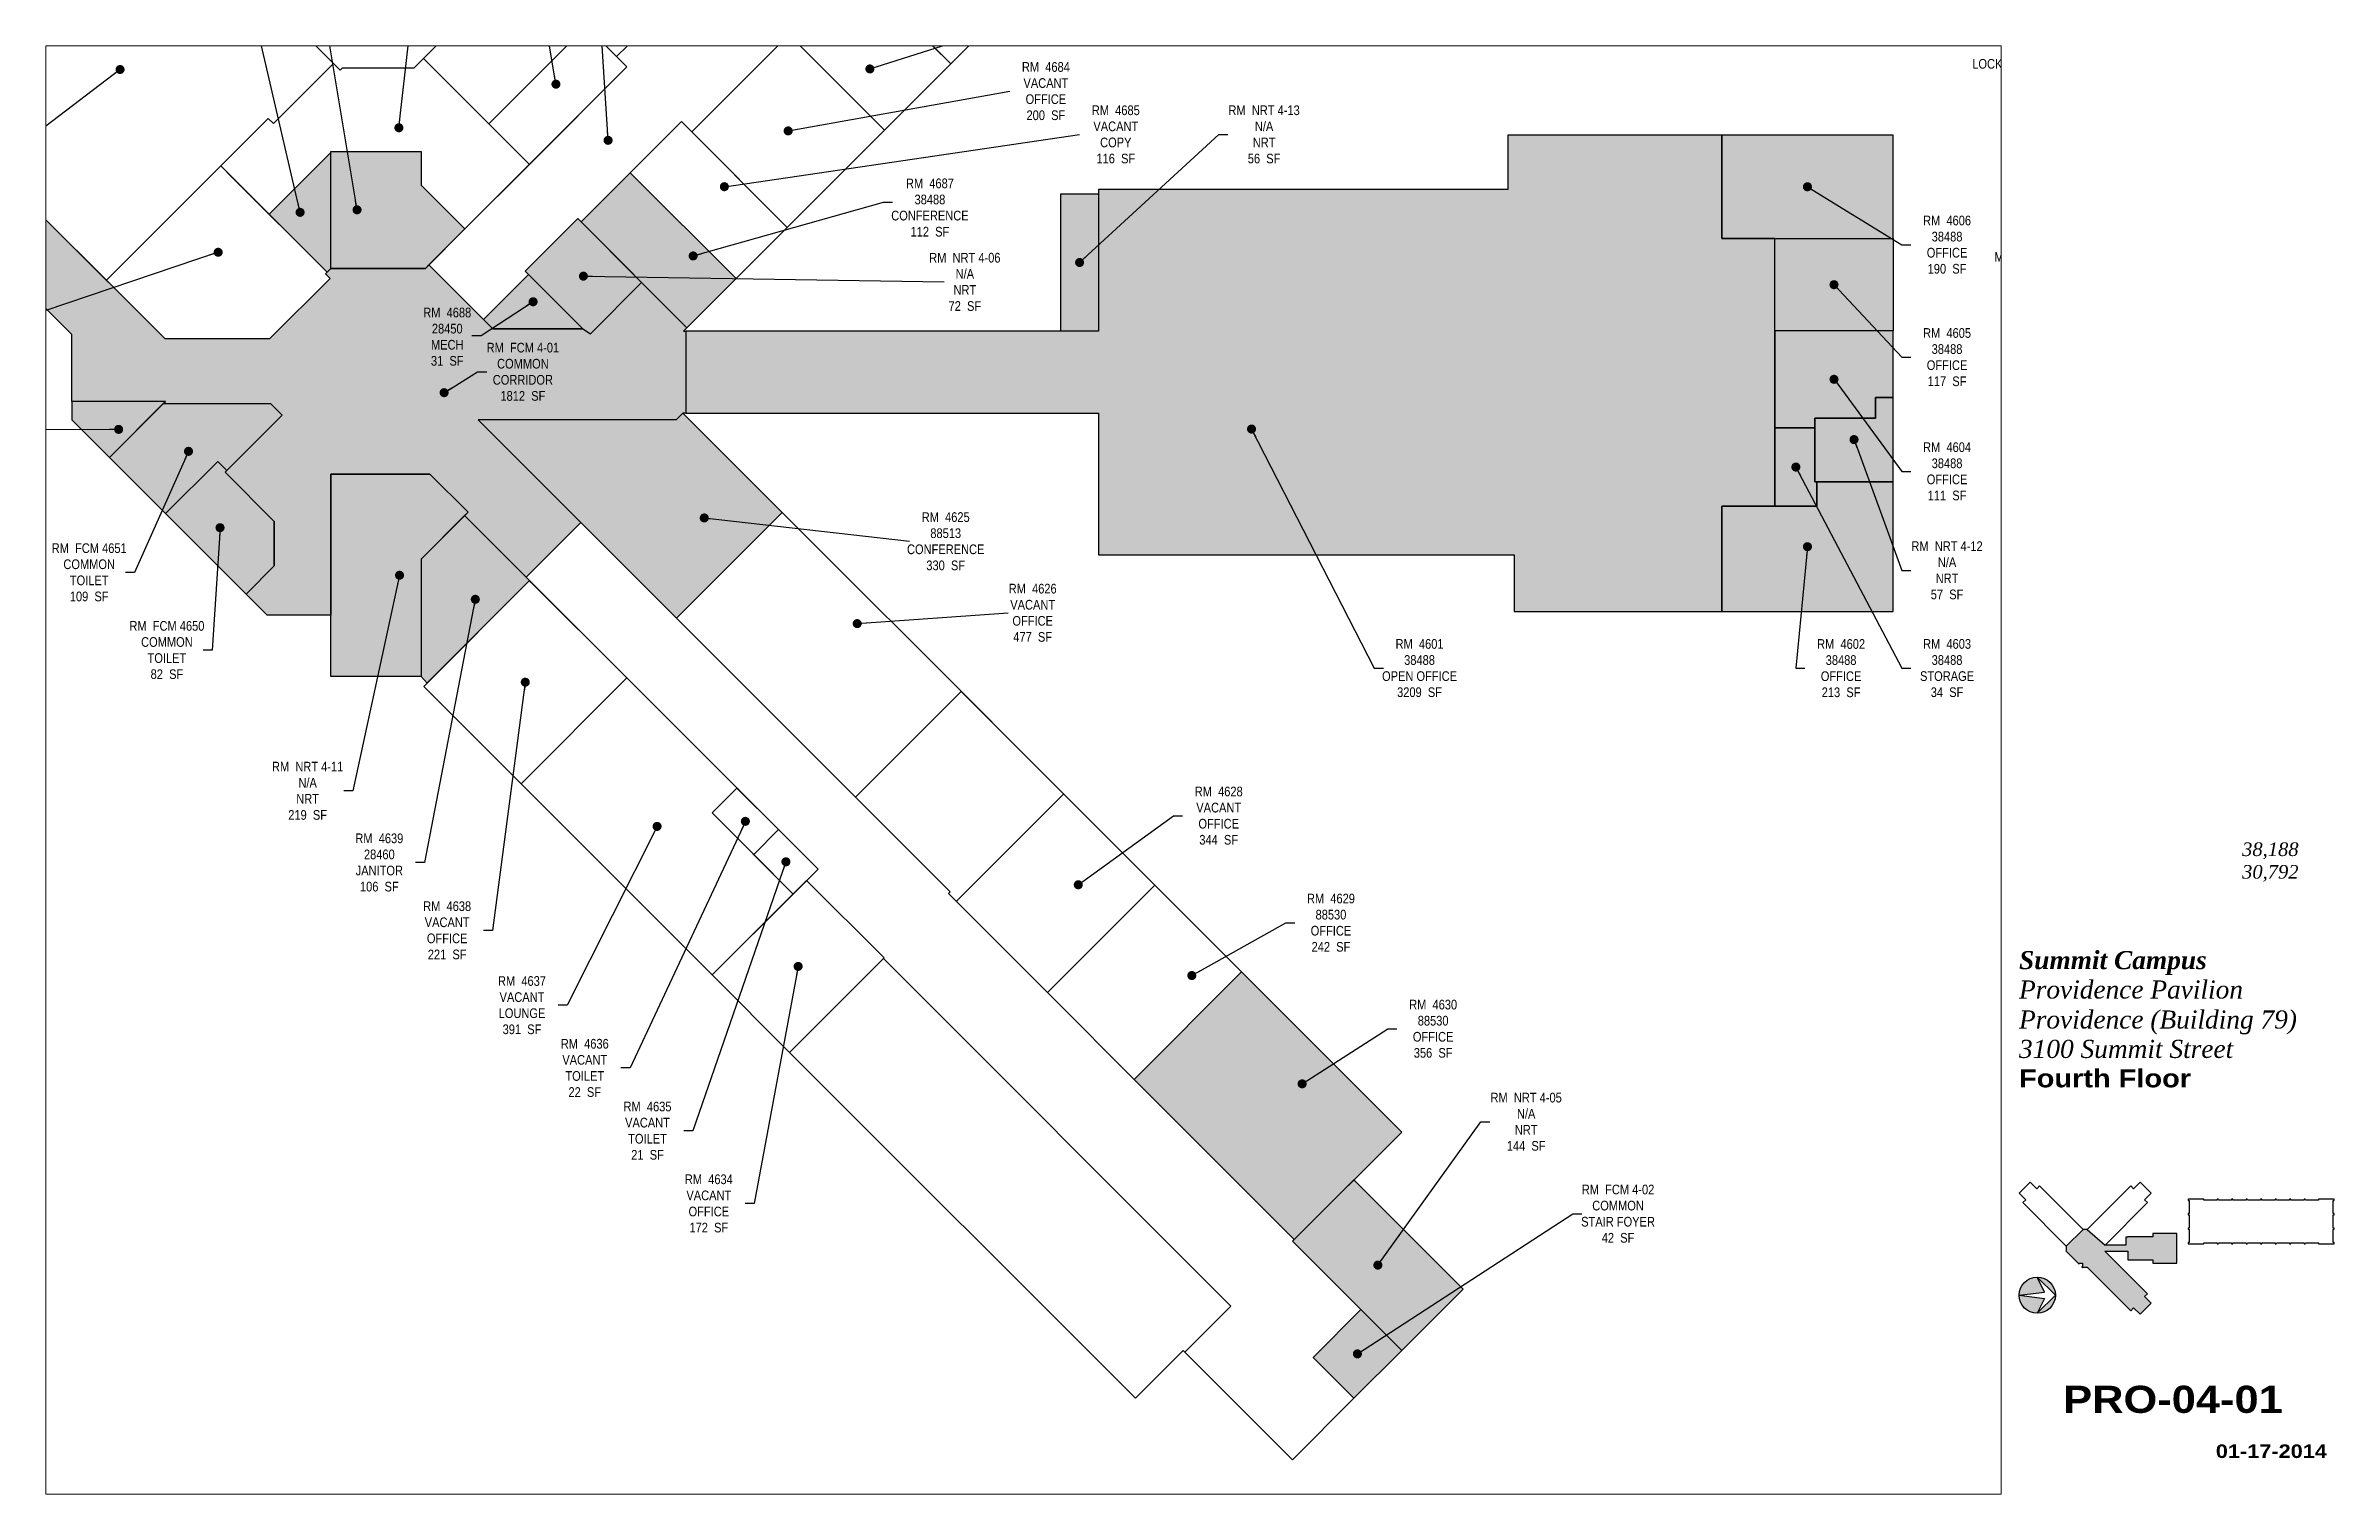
# Paper-space layout '01' of a CAD drawing. Header units: inches. Extents: x 0.9 to 16.7, y 0.5 to 10.5.
# The model-space entities are those that its viewports show. They can reach past a viewport. Long polylines and large blocks are cut down to what shows.
import ezdxf
from ezdxf.enums import TextEntityAlignment as Align

# ---------------------------------------------------------------- set-up
doc = ezdxf.new("R2010")
doc.units = ezdxf.units.IN
doc.header["$MEASUREMENT"] = 0
doc.layers.get('DEFPOINTS').update_dxf_attribs({"color": 31})
for name, color, linetype in [('0-LABEL', 3, 'Continuous'), ('1-NRT', 200, 'Continuous'), ('1-NRT-PTN', 253, 'Continuous'), ('3-FCM', 190, 'Continuous'), ('3-FCM-PTN', 9, 'Continuous'), ('4-OCC', 6, 'Continuous'), ('4-OCC-PTN', 95, 'Continuous'), ('4-VACANT', 60, 'Continuous'), ('T-5', 5, 'Continuous'), ('T-8', 8, 'Continuous')]:
    doc.layers.add(name, color=color, linetype=linetype)
doc.styles.add('ArialB', font='')
doc.styles.add('ArialN', font='ARIALN.TTF')
doc.styles.add('TimesI', font='timesi.ttf')
doc.styles.add('TimesIB', font='timesbi.ttf')
doc.styles.get('ArialB').set_extended_font_data('Arial Black')
doc.dimstyles.new('AB-120', dxfattribs={"dimscale": 120, "dimtxt": 0.125, "dimasz": 0.09375, "dimexe": 0.0625, "dimexo": 0.125, "dimgap": 0.375, "dimtad": 0, "dimtih": 1, "dimtoh": 1, "dimdec": 4, "dimrnd": 0.0625, "dimzin": 0, "dimdsep": 46, "dimlunit": 4, "dimtxsty": 'ArialN', "dimblk": 'ARCHTICK', "dimcen": 0.09375, "dimclrd": 256, "dimclre": 256, "dimclrt": 256, "dimadec": 0, "dimazin": 0, "dimtfac": 1, "dimtdec": 4, "dimtofl": 0, "dimtmove": 2, "dimatfit": 3, "dimldrblk": 'DOT', "dimfxl": 0, "dimfrac": 2, "dimtolj": 1, "dimtzin": 0, "dimlwd": -1, "dimlwe": -1, "dimarcsym": 0})

# ---------------------------------------------------------------- blocks, each defined once
blk = doc.blocks.new('4th outline')
blk.add_lwpolyline([(14.639, 2.654), (14.562, 2.578), (14.608, 2.532), (14.588, 2.513), (14.888, 2.212), (14.888, 2.184), (14.885, 2.18), (14.977, 2.088), (14.977, 2.095), (15, 2.095), (15, 2.075), (14.995, 2.07), (15.001, 2.064), (15.005, 2.068), (15.033, 2.068), (15.333, 1.767), (15.353, 1.787), (15.398, 1.742), (15.475, 1.818), (15.429, 1.864), (15.449, 1.883), (15.155, 2.177), (15.314, 2.177), (15.314, 2.118), (15.486, 2.118), (15.486, 2.095), (15.651, 2.095), (15.651, 2.3), (15.486, 2.3), (15.486, 2.278), (15.314, 2.278), (15.314, 2.274), (15.3, 2.274), (15.3, 2.219), (15.156, 2.219), (15.449, 2.513), (15.429, 2.532), (15.475, 2.578), (15.398, 2.654), (15.353, 2.609), (15.333, 2.629), (15.033, 2.328), (15.005, 2.328), (14.704, 2.629), (14.684, 2.609)], close=True)
blk.add_lwpolyline([(15.73, 2.537), (15.73, 2.529), (15.737, 2.528), (15.737, 2.438), (15.73, 2.437), (15.73, 2.429), (15.737, 2.428), (15.737, 2.338), (15.73, 2.337), (15.73, 2.329), (15.737, 2.328), (15.737, 2.238), (15.73, 2.237), (15.73, 2.229), (15.838, 2.229), (15.839, 2.236), (15.93, 2.236), (15.93, 2.229), (15.938, 2.229), (15.939, 2.236), (16.03, 2.236), (16.03, 2.229), (16.038, 2.229), (16.039, 2.236), (16.13, 2.236), (16.13, 2.229), (16.138, 2.229), (16.139, 2.236), (16.23, 2.236), (16.23, 2.229), (16.238, 2.229), (16.238, 2.229), (16.239, 2.236), (16.33, 2.236), (16.33, 2.229), (16.338, 2.229), (16.339, 2.236), (16.43, 2.236), (16.43, 2.229), (16.438, 2.229), (16.439, 2.236), (16.53, 2.236), (16.53, 2.229), (16.538, 2.229), (16.539, 2.236), (16.63, 2.236), (16.63, 2.229), (16.738, 2.229), (16.738, 2.237), (16.731, 2.238), (16.731, 2.328), (16.738, 2.329), (16.738, 2.337), (16.731, 2.338), (16.731, 2.428), (16.738, 2.429), (16.738, 2.437), (16.731, 2.437), (16.731, 2.528), (16.738, 2.529), (16.738, 2.537), (16.63, 2.537), (16.63, 2.53), (16.539, 2.53), (16.538, 2.537), (16.53, 2.537), (16.53, 2.53), (16.439, 2.53), (16.438, 2.537), (16.43, 2.537), (16.43, 2.53), (16.339, 2.53), (16.338, 2.537), (16.33, 2.537), (16.33, 2.53), (16.239, 2.53), (16.238, 2.537), (16.23, 2.537), (16.23, 2.53), (16.139, 2.53), (16.138, 2.537), (16.13, 2.537), (16.13, 2.53), (16.039, 2.53), (16.038, 2.537), (16.03, 2.537), (16.03, 2.53), (15.939, 2.53), (15.938, 2.537), (15.93, 2.537), (15.93, 2.53), (15.839, 2.53), (15.838, 2.537), (15.73, 2.537)])
blk = doc.blocks.new('n-arrow')
h = blk.add_hatch(color=256)
h.paths.add_polyline_path([(0, 0.125), (0.125, 0, 0.414214)])
h.paths.add_polyline_path([(0, 0.125, 0.414214), (-0.125, 0), (0.051, 0.022)])
h = blk.add_hatch(color=256)
h.paths.add_polyline_path([(0.051, -0.022), (-0.125, 0, 0.414214), (0, -0.125)])
h.paths.add_polyline_path([(0.125, 0), (0, -0.125, 0.414214)])
for p, q in [((-0.125, 0), (0.051, 0.022)), ((-0.125, 0), (0.051, -0.022)), ((0, 0.125), (0.125, 0)), ((0.051, 0.022), (0, 0.125)), ((0, -0.125), (0.125, 0)), ((0.051, -0.022), (0, -0.125))]:
    blk.add_line(p, q)
blk.add_circle((0, 0), 0.125)
blk = doc.blocks.new('AB-TB-text')
for tag, style, p in [('GROSS', 'TimesI', (1.93, 4.406)), ('USEABLE', 'TimesI', (1.93, 4.25)), ('DATE', 'ArialB', (2.125, 0.25))]:
    blk.add_attdef(tag, text='', height=0.0938, dxfattribs=dict(style=style)).set_placement(p, align=Align.RIGHT)
for tag, style, p in [('CAMPUS', 'TimesIB', (0, 3.75)), ('PAVILION', 'TimesI', (0, 3.547)), ('BUILDING', 'TimesI', (0, 3.34)), ('STREET', 'TimesI', (0, 3.137)), ('FLOOR', 'ArialB', (0, 2.934))]:
    blk.add_attdef(tag, text='', height=0.125, dxfattribs=dict(style=style)).set_placement(p, align=Align.TOP_LEFT)
at = {"style": 'ArialB'}
blk.add_attdef('DWG#', text='', height=0.188, dxfattribs=at).set_placement((1.062, 0.749), align=Align.TOP_CENTER)
blk = doc.blocks.new('_ArchTick')
at = {"const_width": 0.15}
blk.add_lwpolyline([(-0.5, -0.5), (0.5, 0.5)], dxfattribs=at)
blk = doc.blocks.new('_Dot')
at = {"lineweight": -2}
blk.add_line((-0.5, 0), (-1, 0), dxfattribs=at)
at = {"const_width": 0.5}
blk.add_lwpolyline([(-0.25, 0, 1), (0.25, 0, 1)], format="xyb", close=True, dxfattribs=at)

msp = doc.modelspace()

# ---------------------------------------------------------------- hatches: boundary and pattern name
at = {"layer": '1-NRT-PTN'}
for points in [[(-1811.1, 1830.7), (-1811.1, 1788.9), (-1756.5, 1734.4), (-1805.6, 1685.4), (-1811.1, 1685.4), (-1923, 1685.4), (-1923, 1830.7)], [(-1016.1, 1777.8), (-969.1, 1777.8), (-969.1, 1607.5), (-1016.1, 1607.5)], [(-1536.9, 1667.8), (-1616.4, 1747.3), (-1681.8, 1681.9), (-1610.1, 1610.1), (-1600.5, 1604.1)], [(-2128.8, 1520.1), (-2244.9, 1520.1), (-2244.9, 1497.1), (-2198.3, 1450.5)], [(18.5, 1525.1), (-3.5, 1525.1), (-3.5, 1499.1), (-78.8, 1499.1), (-78.8, 1420), (18.5, 1420)], [(-1800.1, 1429.7), (-1752.7, 1382.3), (-1811.1, 1323.9), (-1811.1, 1178.2), (-1923, 1178.2), (-1923, 1429.7)], [(-727.9, 476.4), (-592.2, 340.6), (-515.8, 417), (-651.6, 552.8)]]:
    msp.add_hatch(color=256, dxfattribs=at).paths.add_polyline_path(points)
at = {"layer": '3-FCM-PTN'}
for points in [[(-1756.9, 1378.1), (-1752.7, 1382.3), (-1800.1, 1429.7), (-1923, 1429.7), (-1923, 1254.5), (-2002.4, 1254.5), (-2028.6, 1280.7), (-1993.4, 1315.9), (-1993.4, 1370.9), (-2054.6, 1432.1), (-2052.5, 1434.3), (-1983.6, 1503.1), (-1997.6, 1517.1), (-2131.8, 1517.1), (-2128.8, 1520.1), (-2245.2, 1520.1), (-2245.2, 1603.3), (-3141.9, 2500), (-3082.5, 2559.4), (-3086.7, 2563.6), (-3027.3, 2623), (-3031.6, 2627.3), (-2955.2, 2703.6), (-2946.7, 2695.2), (-2942.5, 2699.4), (-2900.3, 2657.2), (-3044.6, 2513), (-2129.6, 1598.1), (-1998.9, 1598.1), (-1924.2, 1672.7), (-1930, 1678.4), (-1923, 1685.4), (-1903, 1685.4), (-1805.6, 1685.4), (-1801.3, 1689.7), (-1733.4, 1621.8), (-1721.8, 1610.1), (-1610.1, 1610.1), (-1600.5, 1604.1), (-1536.9, 1667.8), (-1488.6, 1619.5), (-1480.6, 1611.5), (-1484.7, 1607.5), (-1482.1, 1607.5), (-1482.1, 1505.5), (-1485.6, 1505.5), (-1494, 1497), (-1740.1, 1497), (-1612.5, 1369.5), (-1680.4, 1301.6)], [(-2063.7, 1445.4), (-2052.5, 1434.3), (-1983.6, 1503.1), (-1997.6, 1517.1), (-2131.8, 1517.1), (-2198.3, 1450.5), (-2128.5, 1380.6)], [(-2054.6, 1432.1), (-1993.4, 1370.9), (-1993.4, 1315.9), (-2028.6, 1280.7), (-2128.5, 1380.6), (-2063.7, 1445.4), (-2052.5, 1434.3)], [(-643.1, 391.5), (-702.5, 332.1), (-651.6, 281.2), (-592.2, 340.6)]]:
    msp.add_hatch(color=256, dxfattribs=at).paths.add_polyline_path(points)
at = {"layer": '4-OCC-PTN'}
for color, points in [(77, [(-969.1, 1783.5), (-969.1, 1607.5), (-1482.1, 1607.5), (-1482.1, 1505.5), (-969.1, 1505.5), (-969.1, 1329.5), (-452.5, 1329.5), (-452.5, 1259), (-194.5, 1259), (-194.5, 1389.8), (-128.4, 1389.8), (-128.4, 1722.5), (-194.5, 1722.5), (-194.5, 1851.1), (-460.5, 1851.1), (-460.5, 1783.5)]), (77, [(-194.5, 1722.5), (18.5, 1722.5), (18.5, 1851.1), (-194.5, 1851.1)]), (55, [(-1923, 1829.4), (-1999.9, 1752.6), (-1927.9, 1680.5), (-1923, 1685.4)]), (77, [(-1419.5, 1672.7), (-1551, 1804.2), (-1612.1, 1743.1), (-1480.6, 1611.5), (-1472.7, 1619.5)]), (77, [(-128.4, 1607.8), (-128.4, 1722.5), (18.5, 1722.5), (18.5, 1607.8)]), (55, [(-1677.6, 1677.6), (-1610.1, 1610.1), (-1721.8, 1610.1), (-1733.4, 1621.8)]), (77, [(-128.4, 1487.1), (-78.8, 1487.1), (-78.8, 1499.1), (-3.5, 1499.1), (-3.5, 1525.1), (18.5, 1525.1), (18.5, 1607.8), (-128.4, 1607.8)]), (208, [(-1362.2, 1382.2), (-1485.6, 1505.5), (-1494.1, 1497.1), (-1740.1, 1497), (-1493.7, 1250.7)]), (77, [(-128.4, 1389.8), (-76.4, 1389.8), (-76.4, 1420), (-78.8, 1420), (-78.8, 1487.1), (-128.4, 1487.1)]), (77, [(-194.5, 1259), (18.5, 1259), (18.5, 1420), (-76.4, 1420), (-76.4, 1389.8), (-194.5, 1389.8)]), (201, [(-1756.9, 1378.1), (-1811.1, 1323.9), (-1811.1, 1178.2), (-1803.5, 1170.1), (-1676.2, 1297.3)]), (65, [(-725.8, 478.5), (-917.7, 670.3), (-924.8, 677.5), (-791.2, 811.1), (-592.2, 612.1)])]:
    msp.add_hatch(color=color, dxfattribs=at).paths.add_polyline_path(points)

# ---------------------------------------------------------------- linework, layer by layer
at = {"layer": '1-NRT'}
for points in [[(-1811.1, 1830.7), (-1811.1, 1788.9), (-1756.5, 1734.4), (-1805.6, 1685.4), (-1811.1, 1685.4), (-1923, 1685.4), (-1923, 1830.7), (-1811.1, 1830.7)], [(-1536.9, 1667.8), (-1616.4, 1747.3), (-1681.8, 1681.9), (-1610.1, 1610.1), (-1600.5, 1604.1), (-1536.9, 1667.8)], [(-2128.8, 1520.1), (-2244.9, 1520.1), (-2244.9, 1497.1), (-2198.3, 1450.5), (-2128.8, 1520.1)], [(18.5, 1525.1), (-3.5, 1525.1), (-3.5, 1499.1), (-78.8, 1499.1), (-78.8, 1420), (18.5, 1420), (18.5, 1525.1)]]:
    msp.add_lwpolyline(points, dxfattribs=at)
for points in [[(-1016.1, 1777.8), (-969.1, 1777.8), (-969.1, 1607.5), (-1016.1, 1607.5)], [(-1800.1, 1429.7), (-1800.1, 1429.7), (-1800.1, 1429.7), (-1752.7, 1382.3), (-1811.1, 1323.9), (-1811.1, 1178.2), (-1923, 1178.2), (-1923, 1429.7), (-1800.1, 1429.7)], [(-727.9, 476.4), (-592.2, 340.6), (-515.8, 417), (-651.6, 552.8)]]:
    msp.add_lwpolyline(points, close=True, dxfattribs=at)
at = {"layer": '3-FCM'}
msp.add_lwpolyline([(-3044.6, 2513), (-2129.6, 1598.1), (-1998.9, 1598.1), (-1924.2, 1672.7), (-1930, 1678.4), (-1923, 1685.4), (-1903, 1685.4), (-1805.6, 1685.4), (-1801.3, 1689.7), (-1733.4, 1621.8), (-1721.8, 1610.1), (-1610.1, 1610.1), (-1600.5, 1604.1), (-1536.9, 1667.8), (-1488.6, 1619.5), (-1480.6, 1611.5), (-1484.7, 1607.5), (-1482.1, 1607.5), (-1482.1, 1505.5), (-1485.6, 1505.5), (-1494, 1497), (-1740.1, 1497), (-1612.5, 1369.5), (-1680.4, 1301.6), (-1680.4, 1301.6), (-1680.4, 1301.6), (-1680.4, 1301.6), (-1680.4, 1301.6), (-1680.4, 1301.6), (-1680.4, 1301.6), (-1756.9, 1378.1), (-1752.7, 1382.3), (-1800.1, 1429.7), (-1800.1, 1429.7), (-1800.1, 1429.7), (-1923, 1429.7), (-1923, 1254.5), (-2002.4, 1254.5), (-2028.6, 1280.7), (-1993.4, 1315.9), (-1993.4, 1370.9), (-2054.6, 1432.1), (-2052.5, 1434.3), (-1983.6, 1503.1), (-1997.6, 1517.1), (-2131.8, 1517.1), (-2128.8, 1520.1), (-2245.2, 1520.1), (-2245.2, 1603.3), (-2245.2, 1603.3), (-3141.9, 2500)], dxfattribs=at)
for points in [[(-2063.7, 1445.4), (-2052.5, 1434.3), (-1983.6, 1503.1), (-1997.6, 1517.1), (-2131.8, 1517.1), (-2198.3, 1450.5), (-2198.3, 1450.5), (-2128.5, 1380.6), (-2128.5, 1380.6)], [(-2054.6, 1432.1), (-1993.4, 1370.9), (-1993.4, 1315.9), (-2028.6, 1280.7), (-2128.5, 1380.6), (-2063.7, 1445.4), (-2052.5, 1434.3)], [(-643.1, 391.5), (-702.5, 332.1), (-651.6, 281.2), (-592.2, 340.6)]]:
    msp.add_lwpolyline(points, close=True, dxfattribs=at)
at = {"layer": '4-OCC'}
for p, q in [((-1994.3, 1865.3), (-1919.8, 1939.8)), ((-2202.1, 1670.6), (-2000.9, 1871.8)), ((-2000.9, 1871.8), (-1994.3, 1865.3)), ((-2204.3, 1672.7), (-2200, 1668.4))]:
    msp.add_line(p, q, dxfattribs=at)
for points in [[(-1686.8, 2067.2), (-1565.9, 2188.2), (-1565.9, 2188.2), (-1447.1, 2069.4), (-1568, 1948.5), (-1686.8, 2067.2), (-1686.8, 2067.2)], [(-1923, 1829.4), (-1999.9, 1752.6), (-1927.9, 1680.5), (-1923, 1685.4), (-1923, 1829.4)], [(-1419.5, 1672.7), (-1551, 1804.2), (-1612.1, 1743.1), (-1480.6, 1611.5), (-1472.7, 1619.5), (-1419.5, 1672.7)], [(-1677.6, 1677.6), (-1610.1, 1610.1), (-1721.8, 1610.1), (-1733.4, 1621.8), (-1677.6, 1677.6)], [(-1362.2, 1382.2), (-1485.6, 1505.5), (-1494.1, 1497.1), (-1740.1, 1497), (-1493.7, 1250.7), (-1362.2, 1382.2)], [(-924.8, 677.5), (-791.2, 811.1), (-901, 921), (-899, 918.9), (-1032.6, 785.3), (-917.7, 670.3)], [(-725.8, 478.5), (-917.7, 670.3), (-924.8, 677.5), (-791.2, 811.1), (-592.2, 612.1), (-725.8, 478.5)]]:
    msp.add_lwpolyline(points, dxfattribs=at)
for points in [[(-1801.3, 1689.7), (-1555.3, 1935.7), (-1568, 1948.5), (-1449.2, 2067.2), (-1432.2, 2050.3), (-1444.9, 2037.6), (-1385.3, 1978.4), (-1372.8, 1990.9), (-1355.9, 1973.9), (-1474.6, 1855.1), (-1487.4, 1867.8), (-1612.1, 1743.1), (-1616.4, 1747.3), (-1681.8, 1681.9), (-1677.6, 1677.6), (-1733.4, 1621.8)], [(-969.1, 1783.5), (-969.1, 1607.5), (-1482.1, 1607.5), (-1482.1, 1505.5), (-969.1, 1505.5), (-969.1, 1329.5), (-452.5, 1329.5), (-452.5, 1259), (-194.5, 1259), (-194.5, 1389.8), (-128.4, 1389.8), (-128.4, 1722.5), (-194.5, 1722.5), (-194.5, 1851.1), (-460.5, 1851.1), (-460.5, 1783.5)], [(-194.5, 1722.5), (18.5, 1722.5), (18.5, 1851.1), (-194.5, 1851.1)], [(-128.4, 1607.8), (-128.4, 1722.5), (18.5, 1722.5), (18.5, 1607.8)], [(-128.4, 1487.1), (-78.8, 1487.1), (-78.8, 1499.1), (-3.5, 1499.1), (-3.5, 1525.1), (18.5, 1525.1), (18.5, 1607.8), (-128.4, 1607.8)], [(-128.4, 1389.8), (-76.4, 1389.8), (-76.4, 1420), (-78.8, 1420), (-78.8, 1487.1), (-128.4, 1487.1)], [(-194.5, 1259), (18.5, 1259), (18.5, 1420), (-76.4, 1420), (-76.4, 1389.8), (-194.5, 1389.8)], [(-1756.9, 1378.1), (-1811.1, 1323.9), (-1811.1, 1323.9), (-1811.1, 1178.2), (-1803.5, 1170.1), (-1676.2, 1297.3)]]:
    msp.add_lwpolyline(points, close=True, dxfattribs=at)
at = {"layer": '4-VACANT'}
for p, q in [((-1612.5, 1369.5), (-1680.4, 1301.6)), ((-1153.6, 910.5), (-1612.5, 1369.5)), ((-1680.4, 1301.6), (-1317.7, 938.8))]:
    msp.add_line(p, q, dxfattribs=at)
for points in [[(-1101.3, 1990.9), (-592.2, 2500), (-923.1, 2830.9), (-1474.4, 2279.6), (-1404.7, 2209.8), (-1429.2, 2185.3), (-1429.2, 2087.2), (-1449.2, 2067.2), (-1432.2, 2050.3), (-1444.9, 2037.6), (-1385.3, 1978.4), (-1372.8, 1990.9), (-1355.9, 1973.9), (-1335.9, 1993.9), (-1237.8, 1993.9), (-1171.1, 2060.6), (-1101.3, 1990.9)], [(-2174.6, 2194.5), (-1919.8, 1939.8), (-1994.3, 1865.3), (-2000.9, 1871.8), (-2202.1, 1670.6), (-2450.3, 1918.8), (-2174.6, 2194.5)], [(-1565.9, 2188.2), (-1686.8, 2067.2), (-1568, 1948.5), (-1568, 1948.5), (-1447.1, 2069.4), (-1565.9, 2188.2)], [(-1605.7, 1986.2), (-1686.8, 2067.2), (-1805.6, 1948.5), (-1807.9, 1946.1), (-1726.8, 1865), (-1605.7, 1986.2)], [(-1605.7, 1986.2), (-1555.3, 1935.7), (-1676.4, 1814.6), (-1726.8, 1865), (-1605.7, 1986.2)], [(-1234.9, 1857.2), (-1355.9, 1736.3), (-1474.6, 1855.1), (-1474.6, 1855.1), (-1353.7, 1976), (-1234.9, 1857.2)], [(-1807.9, 1946.1), (-1820.1, 1934), (-1909, 1934), (-1911.5, 1931.5), (-1919.8, 1939.8), (-1994.3, 1865.3), (-2000.9, 1871.8), (-2060, 1812.7), (-1999.9, 1752.6), (-1923, 1829.4), (-1923, 1830.7), (-1811.1, 1830.7), (-1811.1, 1788.9), (-1756.5, 1734.4), (-1676.4, 1814.6), (-1807.9, 1946.1)], [(-1355.9, 1736.3), (-1487.4, 1867.8), (-1551, 1804.2), (-1551, 1804.2), (-1419.5, 1672.7), (-1355.9, 1736.3)], [(-1927.9, 1680.5), (-2045.2, 1797.8), (-2060, 1812.7), (-2202.1, 1670.6), (-2129.6, 1598.1), (-1998.9, 1598.1), (-1924.2, 1672.7), (-1930, 1678.4), (-1927.9, 1680.5)], [(-1101.3, 1121.3), (-1360.1, 1380.1), (-1362.2, 1382.2), (-1493.7, 1250.7), (-1271.1, 1028.1), (-1139.6, 1159.6)], [(-1555.3, 1176.4), (-1674.1, 1295.2), (-1676.2, 1297.3), (-1799.2, 1174.3), (-1807.7, 1165.8), (-1686.8, 1044.9), (-1555.3, 1176.4), (-1676.2, 1297.3)], [(-1348.6, 907.9), (-1449.2, 807.3), (-1686.8, 1044.9), (-1555.3, 1176.4), (-1416.2, 1037.4), (-1418.4, 1039.5), (-1447.2, 1010.7), (-1449.3, 1008.6), (-1348.6, 907.9)], [(-1012.2, 1032.2), (-1145.9, 898.6)], [(-861.6, 338.5), (-863.7, 340.6), (-923.1, 281.2), (-1353, 711.1), (-1353, 711.1), (-1236.2, 827.9), (-1236.2, 827.9), (-1236.2, 827.9), (-1236.2, 827.9), (-804.6, 395.5)], [(-804.6, 395.5), (-861.6, 338.5), (-863.7, 340.6)], [(-702.5, 332.1), (-651.6, 281.2), (-727.9, 204.9), (-861.6, 338.5), (-861.6, 338.5), (-804.6, 395.5)]]:
    msp.add_lwpolyline(points, dxfattribs=at)
for points in [[(-1222.5, 2009.2), (-1171.1, 2060.6), (-1101.3, 1990.9), (-1152.7, 1939.5)], [(-1335.9, 1993.9), (-1237.8, 1993.9), (-1222.4, 2009.2), (-1152.7, 1939.5), (-1234.9, 1857.2), (-1353.7, 1976)], [(-1032.6, 785.3), (-1155.7, 908.4), (-1153.6, 910.5), (-1271.1, 1028.1), (-1139.6, 1159.6), (-1099.2, 1119.1), (-899, 918.9)], [(-1397.6, 956.9), (-1449.3, 1008.6), (-1418.4, 1039.5), (-1366.7, 987.9)], [(-1348.6, 907.9), (-1397.6, 956.9), (-1366.7, 987.9), (-1317.7, 938.8)], [(-1331.8, 924.7), (-1449.2, 807.3), (-1353, 711.1), (-1235.6, 828.5)]]:
    msp.add_lwpolyline(points, close=True, dxfattribs=at)

# ---------------------------------------------------------------- texts
at = {"char_height": 12, "attachment_point": 5, "style": 'ArialN'}
for s, insert in [('RM  4628\\PVACANT\\POFFICE\\P344  SF', (-819.7, 1005.2)), ('RM  4629\\P88530\\POFFICE\\P242  SF', (-680.2, 872.2)), ('RM  4630\\P88530\\POFFICE\\P356  SF', (-553.2, 740.4)), ('RM  4634\\PVACANT\\POFFICE\\P172  SF', (-1453.4, 523.3))]:
    msp.add_mtext(s, dxfattribs=dict(at, insert=insert))
at = {"layer": '0-LABEL', "char_height": 12, "attachment_point": 5, "style": 'ArialN'}
for s, insert in [('RM  4419\\PVACANT\\PLOCKERS - WOMENS\\P57  SF', (187.5, 1949.5)), ('RM  4684\\PVACANT\\POFFICE\\P200  SF', (-1034.5, 1905.6)), ('RM  4685\\PVACANT\\PCOPY\\P116  SF', (-947.6, 1851.8)), ('RM  NRT 4-13\\PN/A\\PNRT\\P56  SF', (-763.3, 1851.8)), ('RM  4422\\PVACANT\\P\\P161  SF', (187.5, 1829.5)), ('RM  4687\\P38488\\PCONFERENCE\\P112  SF', (-1178.6, 1760.9)), ('RM  4606\\P38488\\POFFICE\\P190  SF', (85.5, 1714.8)), ('RM  4415\\PVACANT\\PMEDICATION\\P82  SF', (187.5, 1709.5)), ('RM  NRT 4-06\\PN/A\\PNRT\\P72  SF', (-1135.2, 1668.5)), ('RM  4688\\P28450\\PMECH\\P31  SF', (-1778.5, 1600.4)), ('RM  FCM 4-01\\PCOMMON\\PCORRIDOR\\P1812  SF', (-1684.5, 1556.8)), ('RM  4605\\P38488\\POFFICE\\P117  SF', (85.5, 1575)), ('RM  4604\\P38488\\POFFICE\\P111  SF', (85.5, 1433.1)), ('RM  4625\\P88513\\PCONFERENCE\\P330  SF', (-1159, 1346.2)), ('RM  FCM 4651\\PCOMMON\\PTOILET\\P109  SF', (-2223.5, 1307.6)), ('RM  NRT 4-12\\PN/A\\PNRT\\P57  SF', (85.5, 1310.1)), ('RM  4626\\PVACANT\\POFFICE\\P477  SF', (-1050.9, 1257.3)), ('RM  FCM 4650\\PCOMMON\\PTOILET\\P82  SF', (-2126.9, 1211)), ('RM  4601\\P38488\\POPEN OFFICE\\P3209  SF', (-570.1, 1188.6)), ('RM  4602\\P38488\\POFFICE\\P213  SF', (-46.2, 1188.5)), ('RM  4603\\P38488\\PSTORAGE\\P34  SF', (85.5, 1188.6)), ('RM  NRT 4-11\\PN/A\\PNRT\\P219  SF', (-1952, 1036.1)), ('RM  4639\\P28460\\PJANITOR\\P106  SF', (-1862.9, 947)), ('RM  4638\\PVACANT\\POFFICE\\P221  SF', (-1778.6, 862.7)), ('RM  4637\\PVACANT\\PLOUNGE\\P391  SF', (-1685.6, 769.7)), ('RM  4636\\PVACANT\\PTOILET\\P22  SF', (-1607.6, 691.7)), ('RM  NRT 4-05\\PN/A\\PNRT\\P144  SF', (-437.6, 624.8)), ('RM  4635\\PVACANT\\PTOILET\\P21  SF', (-1529.6, 613.7)), ('RM  FCM 4-02\\PCOMMON\\PSTAIR FOYER\\P42  SF', (-323.4, 510.6))]:
    msp.add_mtext(s, dxfattribs=dict(at, insert=insert))

# ---------------------------------------------------------------- leaders
at = {"annotation_type": 0, "has_hookline": 1, "text_width": 57.9}
for points, hookline_direction in [([(-994.2, 919.4), (-876, 1005.2), (-864.7, 1005.2)], 0), ([(-853.1, 806.6), (-736.4, 872.2), (-725.2, 872.2)], 0), ([(-1342.4, 817.9), (-1397.1, 523.3), (-1408.4, 523.3)], 1), ([(-716, 672), (-609.4, 740.4), (-598.2, 740.4)], 0)]:
    msp.add_leader(points, dimstyle='AB-120', dxfattribs=dict(at, hookline_direction=hookline_direction))
at = {"layer": '0-LABEL', "annotation_type": 0, "has_hookline": 1}
for points, hookline_direction, text_width in [([(-1578.6, 1844.5), (-1612.5, 2373.7), (-1623.8, 2373.7)], 1, 74), ([(-1961.4, 1755), (-2097.3, 2340.8), (-2108.6, 2340.8)], 1, 77.1), ([(-1643.4, 1914.3), (-1704.7, 2278), (-1716, 2278)], 1, 65.9), ([(-1890.6, 1758.1), (-1961.2, 2184.8), (-1972.4, 2184.8)], 1, 86.9), ([(-1838.6, 1860.1), (-1817.8, 2047), (-1829, 2047)], 1, 58), ([(-1253.2, 1933.2), (-978.6, 2020.7), (-967.3, 2020.7)], 0, 57.9), ([(635, 2008), (232.5, 1949.5)], 1, 139.6), ([(732.5, 2006.5), (243.8, 1709.5), (232.5, 1709.5)], 1, 84.1), ([(-2185.1, 1932.5), (-2529.2, 1669.6), (-2540.4, 1669.6)], 1, 56), ([(-1354.8, 1856.2), (-1079.5, 1905.6)], 0, 57.9), ([(382.5, 1886.5), (243.8, 1829.5), (232.5, 1829.5)], 1, 57.8), ([(-1434.1, 1786.9), (-992.6, 1851.8)], 0, 58), ([(-992.6, 1692.7), (-819.5, 1851.8), (-808.3, 1851.8)], 0, 86.9), ([(-88, 1786.8), (29.3, 1714.8), (40.5, 1714.8)], 0, 57.9), ([(-1472.9, 1700.8), (-1236.2, 1767.7), (-1225, 1767.7)], 0, 94.8), ([(-2063.2, 1705.4), (-2438.2, 1578.6), (-2449.5, 1578.6)], 1, 57.9), ([(-1609.3, 1675.7), (-1161, 1668.5)], 0, 86.9), ([(-55, 1665.1), (29.3, 1575), (40.5, 1575)], 0, 58), ([(-1671.8, 1643.9), (-1736.5, 1601.4), (-1747.8, 1601.4)], 1, 57.9), ([(-1782.4, 1530.9), (-1740.7, 1556.8), (-1729.5, 1556.8)], 0, 86.5), ([(-55, 1547.5), (29.3, 1433.1), (40.5, 1433.1)], 0, 57.9), ([(-2186.9, 1485.3), (-2355.1, 1484.3)], 1, 86.9), ([(-778.9, 1485.7), (-626.4, 1188.6), (-615.1, 1188.6)], 0, 91.8), ([(-2100.1, 1458), (-2167.3, 1307.6), (-2178.5, 1307.6)], 1, 89.6), ([(-30.1, 1472.6), (29.3, 1310.1), (40.5, 1310.1)], 0, 86.8), ([(-102.4, 1438.5), (29.3, 1188.6), (40.5, 1188.6)], 0, 65.9), ([(-2060.9, 1363.1), (-2070.6, 1211), (-2081.9, 1211)], 1, 91.5), ([(-1459.1, 1375.2), (-1204, 1346.2)], 0, 94.8), ([(-88, 1339.5), (-102.4, 1188.5), (-91.2, 1188.5)], 0, 57.8), ([(-1837.8, 1304), (-1895.8, 1036.1), (-1907, 1036.1)], 1, 85), ([(-1743.6, 1274.1), (-1806.7, 947), (-1817.9, 947)], 1, 58.2), ([(-1269, 1243.9), (-1081.5, 1257.3)], 0, 57.9), ([(-1681.5, 1171.1), (-1722.3, 862.7), (-1733.6, 862.7)], 1, 57.9), ([(-1517.7, 991.9), (-1629.3, 769.7), (-1640.6, 769.7)], 1, 57.9), ([(-1408, 998.2), (-1551.3, 691.7), (-1562.6, 691.7)], 1, 57.9), ([(-1357.6, 947.9), (-1473.3, 613.7), (-1484.6, 613.7)], 1, 58), ([(-621.9, 446.7), (-493.8, 624.8), (-482.6, 624.8)], 0, 87), ([(-647.3, 336.4), (-379.7, 510.6), (-368.4, 510.6)], 0, 90.8)]:
    msp.add_leader(points, dimstyle='AB-120', dxfattribs=dict(at, hookline_direction=hookline_direction, text_width=text_width))

psp = doc.layouts.new('01')

# ---------------------------------------------------------------- hatches: boundary and pattern name
at = {"layer": 'T-8'}
psp.add_hatch(color=256, dxfattribs=at).paths.add_polyline_path([(15.651, 2.3), (15.486, 2.3), (15.486, 2.278), (15.314, 2.278), (15.314, 2.274), (15.3, 2.274), (15.3, 2.219), (15.156, 2.219), (15.033, 2.328), (15.005, 2.328), (14.888, 2.212), (14.888, 2.184), (14.885, 2.18), (14.977, 2.088), (14.977, 2.095), (15, 2.095), (15, 2.075), (14.995, 2.07), (15.001, 2.064), (15.005, 2.068), (15.033, 2.068), (15.333, 1.767), (15.353, 1.787), (15.398, 1.742), (15.475, 1.818), (15.429, 1.864), (15.449, 1.883), (15.155, 2.177), (15.314, 2.177), (15.314, 2.118), (15.486, 2.118), (15.486, 2.095), (15.651, 2.095)])

# ---------------------------------------------------------------- linework, layer by layer
for points in [[(14.888, 2.212), (15.005, 2.328)], [(15.033, 2.328), (15.156, 2.219)]]:
    psp.add_lwpolyline(points, dxfattribs=at)

# ---------------------------------------------------------------- block references
at = {"layer": 'T-5'}
ref = psp.add_blockref('AB-TB-text', (14.562, 0.5), dxfattribs=at)
ref.add_attrib('DATE', '01-17-2014', dxfattribs={"layer": 'T-8', "height": 0.0938, "style": 'ArialB'}).set_placement((16.688, 0.75), align=Align.RIGHT)
ref.add_attrib('DWG#', 'PRO-04-01', dxfattribs={"layer": 'T-8', "height": 0.1875, "style": 'ArialB'}).set_placement((15.625, 1.249), align=Align.TOP_CENTER)
ref.add_attrib('GROSS', '38,188', dxfattribs={"layer": '0', "height": 0.0938, "style": 'TimesI'}).set_placement((16.492, 4.906), align=Align.RIGHT)
ref.add_attrib('USEABLE', '30,792', dxfattribs={"layer": '0', "height": 0.0938, "style": 'TimesI'}).set_placement((16.492, 4.75), align=Align.RIGHT)
ref.add_attrib('PAVILION', 'Providence Pavilion', dxfattribs={"layer": '0', "height": 0.125, "style": 'TimesI'}).set_placement((14.562, 4.047), align=Align.TOP_LEFT)
ref.add_attrib('BUILDING', 'Providence (Building 79)', dxfattribs={"layer": '0', "height": 0.125, "style": 'TimesI'}).set_placement((14.562, 3.84), align=Align.TOP_LEFT)
ref.add_attrib('STREET', '3100 Summit Street', dxfattribs={"layer": '0', "height": 0.125, "style": 'TimesI'}).set_placement((14.562, 3.637), align=Align.TOP_LEFT)
ref.add_attrib('FLOOR', 'Fourth Floor', dxfattribs={"layer": 'T-8', "height": 0.125, "style": 'ArialB'}).set_placement((14.562, 3.434), align=Align.TOP_LEFT)
ref.add_attrib('CAMPUS', 'Summit Campus', dxfattribs={"layer": '0', "height": 0.125, "style": 'TimesIB'}).set_placement((14.562, 4.25), align=Align.TOP_LEFT)
at = {"layer": 'T-8'}
for name, p in [('4th outline', (0, 0)), ('n-arrow', (14.688, 1.874))]:
    psp.add_blockref(name, p, dxfattribs=at)

# ---------------------------------------------------------------- viewports
at = {"layer": 'DEFPOINTS'}
vp = psp.add_viewport(center=(7.688, 5.5), size=(13.5, 10), view_center_point=(-1062.374, 1062), view_height=1800.00004, dxfattribs=at)
vp.frozen_layers = ['DEFPOINTS']

doc.saveas('drawing.dxf')
